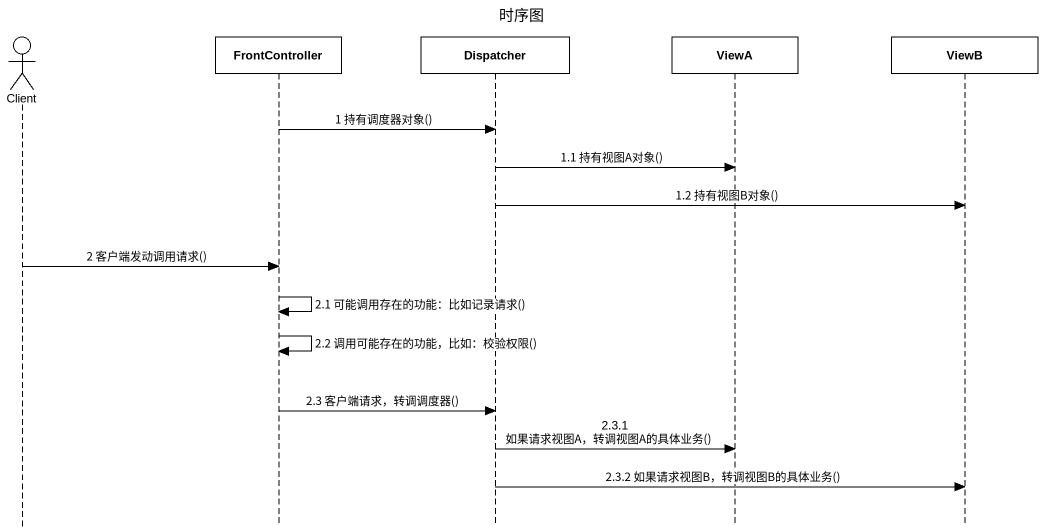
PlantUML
@startuml
title 时序图
hide footbox
actor Client
participant FrontController
participant Dispatcher
participant ViewA
participant ViewB

FrontController -> Dispatcher : 1 持有调度器对象()
Dispatcher -> ViewA : 1.1 持有视图A对象()
Dispatcher -> ViewB : 1.2 持有视图B对象()
Client -> FrontController : 2 客户端发动调用请求()
FrontController -> FrontController : 2.1 可能调用存在的功能：比如记录请求()
FrontController -> FrontController : 2.2 调用可能存在的功能，比如：校验权限()
FrontController -> Dispatcher : 2.3 客户端请求，转调调度器()
Dispatcher -> ViewA : 2.3.1 如果请求视图A，转调视图A的具体业务()
Dispatcher -> ViewB : 2.3.2 如果请求视图B，转调视图B的具体业务()
@enduml
